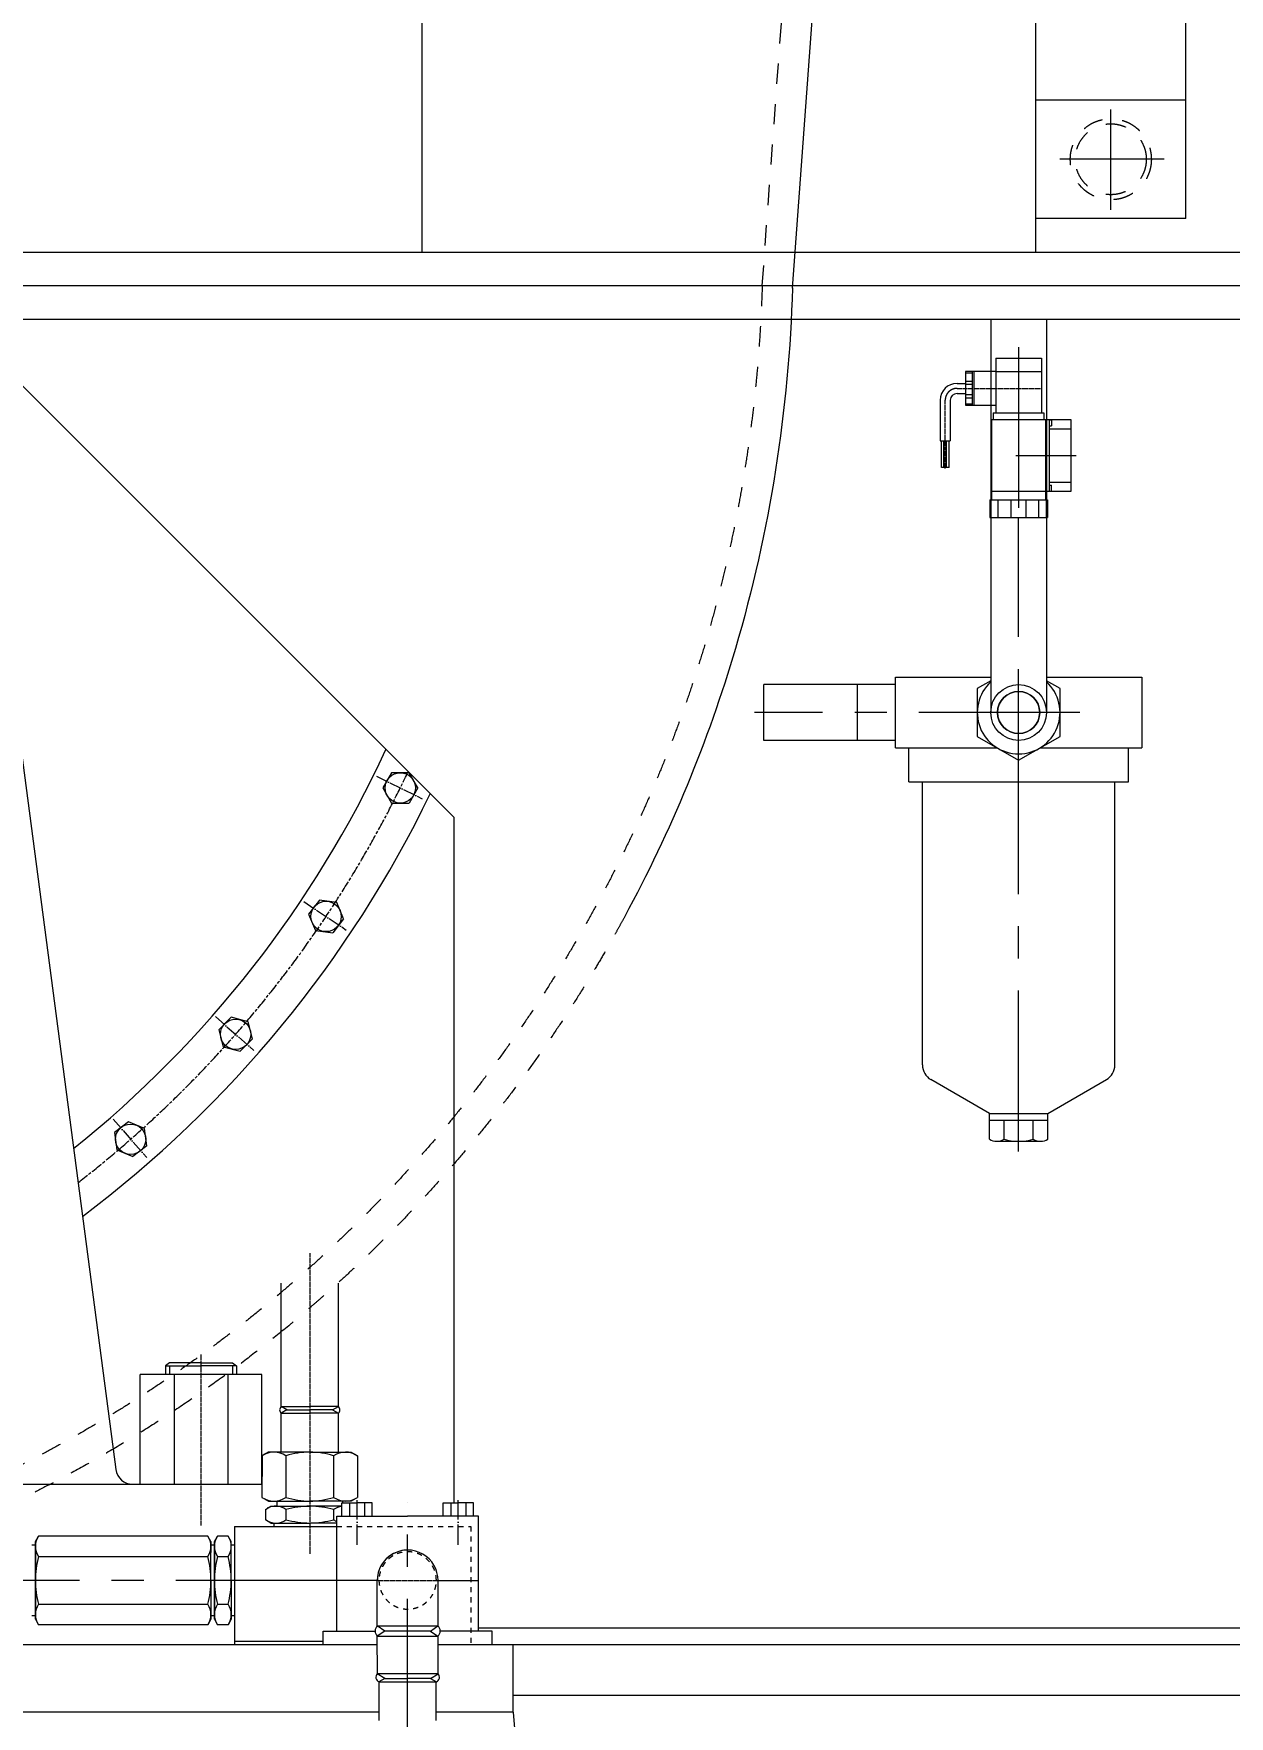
# Model space of a CAD drawing. Header units: millimetres. Extents: x 2 to 805233, y 2 to 613512.
# Drawn here: x 172656 to 190645, y 108925 to 134247 of the extents above; entities that cross this region are included whole.
import ezdxf

# ---------------------------------------------------------------- set-up
doc = ezdxf.new("R2010")
doc.units = ezdxf.units.MM
doc.header["$LTSCALE"] = 25.4
for name, pattern in [('ACAD_ISO04W100', [30, 24, -3, 0, -3]), ('CENTER', [50.8, 31.75, -6.35, 6.35, -6.35]), ('CHAIN', [0.7087, 0.4724, -0.0591, 0.1181, -0.0591]), ('EB_DASH', [6, 3, -3])]:
    doc.linetypes.add(name, pattern=pattern)
doc.layers.get('Defpoints').update_dxf_attribs({"lineweight": 5})
doc.layers.add('CAXA1', color=5, linetype='CENTER', lineweight=5)
doc.styles.add('Roman', font='arial.ttf')
doc.styles.get("Standard").update_dxf_attribs({"font": 'arial.ttf'})
doc.dimstyles.new('ISO-25', dxfattribs={"dimscale": 30, "dimtxt": 38.1, "dimasz": 38.1, "dimexe": 50.8, "dimexo": 50.8, "dimgap": 15.875, "dimtad": 1, "dimtih": 1, "dimtoh": 1, "dimdec": 1, "dimlfac": 0.03937, "dimdsep": 46, "dimtxsty": 'Standard', "dimcen": 63.5, "dimclrd": 7, "dimclre": 7, "dimclrt": 7, "dimadec": 0, "dimazin": 0, "dimtfac": 1, "dimtdec": 1, "dimtmove": 0, "dimatfit": 3, "dimfxl": 25.4, "dimlwd": 5, "dimlwe": 5, "dimarcsym": 0})

# ---------------------------------------------------------------- blocks, each defined once
blk = doc.blocks.new('*D3')
at = {"color": 7, "linetype": 'Continuous', "lineweight": 5, "transparency": 16777216}
for p, q in [((194920, 222536), (210518, 222536)), ((208994, 221393), (208994, 150972)), ((208994, 98448), (208994, 145737)), ((182664, 97305), (210518, 97305))]:
    blk.add_line(p, q, dxfattribs=at)
at = {"color": 7, "transparency": 16777216}
for points in [[(208803, 221393), (209184, 221393), (208994, 222536)], [(208803, 98448), (209184, 98448), (208994, 97305)]]:
    blk.add_solid(points, dxfattribs=at)
at = {"layer": 'Defpoints', "color": 0, "transparency": 16777216}
for p in [(193396, 222536), (208994, 222536), (181140, 97305)]:
    blk.add_point(p, dxfattribs=at)
at = {"color": 7, "lineweight": 5, "transparency": 16777216, "insert": (208994, 148354), "char_height": 4191, "attachment_point": 5, "style": 'Roman'}
blk.add_mtext('4930', dxfattribs=at)

msp = doc.modelspace()

# ---------------------------------------------------------------- linework, layer by layer
at = {"color": 7, "lineweight": 5}
for p, q in [((178500.81, 130959.99), (178500.81, 160423.99)), ((187734.27, 130959.99), (187734.27, 160423.99)), ((189989.57, 131466.28), (189989.57, 160171.7)), ((184072.83, 130418.65), (185319.62, 147469.99)), ((189989.57, 133247.7), (187734.27, 133247.7)), ((189989.57, 131466.28), (187734.27, 131466.28)), ((171742.32, 130959.99), (191808.32, 130959.99)), ((191808.32, 130451.99), (171742.32, 130451.99)), ((191808.32, 129943.99), (171742.32, 129943.99)), ((187056.03, 129943.99), (187056.03, 124031.47)), ((187894.23, 129943.99), (187894.23, 124031.47)), ((171742.32, 129689.99), (178981.34, 122450.97)), ((187132.23, 129162.61), (186674.68, 129162.61)), ((186675.03, 129162.61), (186675.03, 129035.83)), ((186675.03, 129162.61), (186675.03, 128654.61)), ((186776.63, 129162.61), (186776.63, 128654.61)), ((186802.03, 129162.61), (186802.03, 128654.61)), ((187132.23, 129365.81), (187132.23, 128743.51)), ((187132.23, 129365.81), (187818.03, 129365.81)), ((187132.23, 129162.61), (187818.03, 129162.61)), ((187132.23, 129162.61), (187132.23, 128540.31)), ((187818.03, 129365.81), (187818.03, 128743.51)), ((187818.03, 129162.61), (187818.03, 128540.31)), ((186548.03, 128984.81), (186675.03, 128984.81)), ((186675.03, 129141.92), (186776.63, 129141.92)), ((186675.03, 129019.13), (186776.63, 129019.13)), ((186675.03, 128971.17), (186776.63, 128971.17)), ((186294.03, 128730.81), (186294.03, 128482)), ((186294.03, 128659.8), (186294.03, 128121.48)), ((186446.43, 128730.81), (186446.43, 128482)), ((186446.43, 128659.8), (186446.43, 128121.48)), ((186548.03, 128832.41), (186675.03, 128832.41)), ((186675.03, 128815.93), (186776.63, 128815.93)), ((186675.03, 128767.97), (186776.63, 128767.97)), ((186675.03, 128675.29), (186776.63, 128675.29)), ((186675.03, 128654.61), (187132.23, 128654.61)), ((187068.73, 128438.71), (188262.53, 128438.71)), ((187068.73, 128438.71), (187068.73, 127232.21)), ((187094.13, 128540.31), (187856.13, 128540.31)), ((187094.13, 128540.31), (187094.13, 128438.71)), ((187856.13, 128540.31), (187856.13, 128438.71)), ((187881.53, 128438.71), (187881.53, 127562.41)), ((187881.53, 128438.71), (187881.53, 127359.21)), ((187932.33, 128438.71), (187932.33, 127359.21)), ((187932.33, 128433.76), (187970.43, 128433.76)), ((187970.43, 128433.76), (187970.43, 128344.86)), ((188262.53, 128438.71), (188262.53, 127359.21)), ((187932.33, 128344.86), (187970.43, 128344.86)), ((187932.33, 128299.01), (188262.53, 128299.01)), ((186294.03, 128121.48), (186446.43, 128121.48)), ((186313.08, 127719.06), (186313.08, 128121.48)), ((186351.18, 127719.06), (186351.18, 128121.48)), ((186389.28, 127719.06), (186389.28, 128121.48)), ((186427.38, 127719.06), (186427.38, 128121.48)), ((186351.18, 127719.06), (186313.08, 127719.06)), ((186427.38, 127719.06), (186351.18, 127719.06)), ((187881.53, 127562.41), (187881.53, 127435.41)), ((187932.33, 127498.91), (188262.53, 127498.91)), ((187932.33, 127453.05), (187970.43, 127453.05)), ((187970.43, 127364.15), (187970.43, 127453.05)), ((187043.33, 127232.21), (187906.93, 127232.21)), ((187043.33, 127232.21), (187043.33, 126965.51)), ((187057.7, 126965.51), (187057.7, 127232.21)), ((188262.53, 127359.21), (187068.73, 127359.21)), ((187169.25, 126965.51), (187169.25, 127232.21)), ((187363.38, 126965.51), (187363.38, 127232.21)), ((187586.24, 126965.51), (187586.24, 127232.21)), ((187779.5, 126965.51), (187779.5, 127232.21)), ((187881.53, 127359.21), (187881.53, 127232.21)), ((187892.22, 126965.51), (187892.22, 127232.21)), ((187906.93, 127232.21), (187906.93, 126965.51)), ((187932.33, 127364.15), (187970.43, 127364.15)), ((187043.33, 126965.51), (187906.93, 126965.51)), ((172220.31, 125335.31), (173891.83, 112638.84)), ((185621.07, 124450.63), (183639.74, 124450.63)), ((183639.74, 123612.43), (183639.74, 124450.63)), ((185049.33, 123612.37), (185049.33, 124450.57)), ((185620.71, 124564.73), (187056.03, 124564.73)), ((185620.74, 124564.63), (187056.03, 124564.63)), ((185621.07, 123497.91), (185621.07, 124564.71)), ((187056.03, 124508.33), (186852.62, 124390.88)), ((186852.62, 124390.88), (186852.62, 123672.06)), ((187894.23, 124564.73), (189329.11, 124564.73)), ((187894.23, 124564.63), (189125.88, 124564.63)), ((188097.65, 124390.88), (187894.23, 124508.33)), ((188097.65, 123672.06), (188097.65, 124390.88)), ((189329.11, 124564.73), (189329.27, 123497.83)), ((185621.07, 123612.43), (183639.74, 123612.43)), ((186852.62, 123672.06), (187475.13, 123312.65)), ((187475.13, 123312.65), (188097.65, 123672.06)), ((185620.48, 123497.93), (187154.42, 123497.93)), ((185620.97, 123497.83), (187154.58, 123497.83)), ((185824.17, 122989.83), (185824.17, 123497.83)), ((187795.69, 123497.83), (189329.27, 123497.83)), ((187795.85, 123497.93), (189125.88, 123497.93)), ((189126.1, 122989.91), (189126.1, 123497.93)), ((178040.29, 123125.64), (177908.31, 122897.04)), ((178304.26, 123125.64), (178040.29, 123125.64)), ((178436.24, 122897.04), (178304.26, 123125.64)), ((177908.31, 122897.04), (178040.29, 122668.44)), ((178436.24, 122897.04), (178304.26, 122668.44)), ((185824.17, 122989.83), (189126.17, 122989.83)), ((186027.33, 118727.14), (186027.33, 122989.83)), ((188922.97, 118727.14), (188922.97, 122989.83)), ((178040.29, 122668.44), (178304.26, 122668.44)), ((178981.34, 112138.59), (178981.34, 122450.97)), ((176954.08, 121205.89), (176793.38, 120996.47)), ((177215.78, 121171.43), (176954.08, 121205.89)), ((177316.8, 120927.56), (177215.78, 121171.43)), ((176793.38, 120996.47), (176894.4, 120752.6)), ((177316.8, 120927.56), (177156.11, 120718.15)), ((176894.4, 120752.6), (177156.11, 120718.15)), ((175626.58, 119444.34), (175439.92, 119257.69)), ((175881.55, 119376.03), (175626.58, 119444.34)), ((175949.86, 119121.06), (175881.55, 119376.03)), ((175439.92, 119257.69), (175508.24, 119002.72)), ((175949.86, 119121.06), (175763.21, 118934.4)), ((175508.24, 119002.72), (175763.21, 118934.4)), ((187035.23, 117998.61), (186154.37, 118507.17)), ((187915.11, 117998.61), (188795.97, 118507.17)), ((174080.5, 117871.14), (173871.09, 117710.45)), ((174324.38, 117770.13), (174080.5, 117871.14)), ((174358.83, 117508.42), (174324.38, 117770.13)), ((187035.23, 117611.95), (187035.23, 117998.61)), ((187035.23, 117998.61), (187915.11, 117998.61)), ((187035.23, 117897.01), (187915.11, 117897.01)), ((187255.13, 117611.95), (187255.13, 117897.01)), ((187695.14, 117611.95), (187695.14, 117897.01)), ((187915.11, 117611.95), (187915.11, 117998.61)), ((173871.09, 117710.45), (173905.54, 117448.75)), ((174358.83, 117508.42), (174149.41, 117347.73)), ((187145.22, 117579.51), (187805.13, 117579.51)), ((173905.54, 117448.75), (174149.41, 117347.73)), ((176378.61, 113585.71), (176378.61, 115443.06)), ((177240.66, 113585.7), (177240.7, 115443.05)), ((174697.38, 114246.79), (174638.96, 114200.05)), ((175172.36, 114246.79), (174697.38, 114246.79)), ((175172.36, 114246.79), (175647.34, 114246.79)), ((175647.34, 114246.79), (175705.76, 114200.05)), ((176086.76, 114068.99), (174257.96, 114068.99)), ((174257.96, 112417.99), (174257.96, 114068.99)), ((174638.96, 114200.05), (174638.96, 114068.99)), ((174638.96, 114200.05), (175172.36, 114200.05)), ((174697.38, 114200.05), (174697.38, 114068.99)), ((174769.06, 114068.99), (174769.06, 112417.99)), ((175705.76, 114200.05), (175172.36, 114200.05)), ((175575.65, 114068.99), (175575.65, 112417.99)), ((175647.34, 114200.05), (175647.34, 114068.99)), ((175705.76, 114200.05), (175705.76, 114068.99)), ((176086.76, 112417.99), (176086.76, 114068.99)), ((176465.26, 113535.58), (176378.61, 113585.71)), ((176378.61, 113585.71), (176809.64, 113585.71)), ((176465.26, 113535.59), (176378.61, 113485.47)), ((176378.9, 112901.42), (176378.61, 113485.51)), ((176378.61, 113485.47), (176378.61, 113485.51)), ((176378.61, 113485.47), (176809.63, 113485.47)), ((176465.26, 113535.59), (176809.64, 113535.59)), ((176465.26, 113535.58), (176809.64, 113535.59)), ((177154.02, 113535.59), (176809.63, 113535.59)), ((177154.02, 113535.58), (176809.63, 113535.59)), ((177240.66, 113585.7), (176809.64, 113585.71)), ((177240.66, 113485.46), (176809.65, 113485.47)), ((177154.02, 113535.58), (177240.66, 113585.7)), ((177154.02, 113535.59), (177240.66, 113485.46)), ((177240.37, 112901.41), (177240.66, 113485.5)), ((177240.66, 113485.46), (177240.66, 113485.5)), ((176091.77, 112846.08), (176091.21, 112220.68)), ((176091.77, 112846.08), (176091.21, 112220.68)), ((176188.13, 112901.59), (176091.77, 112846.08)), ((176188.13, 112901.59), (176091.77, 112846.08)), ((176810.64, 112901.03), (176188.13, 112901.59)), ((176810.64, 112901.03), (176188.13, 112901.59)), ((176451.18, 112845.76), (176450.62, 112220.36)), ((176451.18, 112845.76), (176450.62, 112220.36)), ((176808.62, 112901.03), (177431.14, 112901.58)), ((176808.62, 112901.03), (177431.14, 112901.58)), ((177168.08, 112845.75), (177168.63, 112220.35)), ((177168.08, 112845.75), (177168.63, 112220.35)), ((177431.14, 112901.58), (177527.49, 112846.06)), ((177431.14, 112901.58), (177527.49, 112846.06)), ((177527.49, 112846.06), (177528.04, 112220.67)), ((177527.49, 112846.06), (177528.04, 112220.67)), ((164825.63, 112417.99), (176091.27, 112417.99)), ((174143.66, 112417.99), (176091.27, 112417.99)), ((176118.65, 112203.84), (176187.46, 112164.99)), ((177500.6, 112203.83), (177431.78, 112164.98)), ((176141.83, 112039.47), (176225.69, 112087.79)), ((176141.83, 112039.47), (176141.83, 111882.11)), ((176187.46, 112164.99), (176809.98, 112164.43)), ((176187.46, 112164.99), (176809.98, 112164.43)), ((176225.69, 112087.79), (176809.59, 112087.79)), ((176314.68, 112164.88), (176314.59, 112087.79)), ((176314.68, 112164.88), (176314.59, 112087.79)), ((176450.44, 112037.18), (176450.44, 111884.4)), ((177431.78, 112164.98), (176809.27, 112164.43)), ((177431.78, 112164.98), (176809.27, 112164.43)), ((177292.24, 112087.78), (176809.65, 112087.79)), ((177168.81, 112037.17), (177168.81, 111884.39)), ((177216.04, 111935.39), (178282.84, 111935.39)), ((177216.04, 110208.19), (177216.04, 111935.39)), ((177292.24, 111935.39), (177292.24, 112138.59)), ((177292.24, 112138.59), (177520.84, 112138.59)), ((177304.57, 112164.87), (177304.6, 112138.59)), ((177304.57, 112164.87), (177304.6, 112138.59)), ((177406.54, 112138.59), (177406.54, 111935.39)), ((177749.44, 112138.59), (177520.84, 112138.59)), ((177635.14, 112138.59), (177635.14, 111935.39)), ((177749.44, 111935.39), (177749.44, 112138.59)), ((179349.64, 111935.39), (178282.84, 111935.39)), ((178816.24, 111935.39), (178816.24, 112138.59)), ((178816.24, 112138.59), (179044.84, 112138.59)), ((178930.54, 112138.59), (178930.54, 111935.39)), ((179273.44, 112138.59), (179044.84, 112138.59)), ((179159.14, 112138.59), (179159.14, 111935.39)), ((179273.44, 111935.39), (179273.44, 112138.59)), ((179349.64, 110208.19), (179349.64, 111935.39)), ((175679.34, 111782.99), (175679.34, 110004.99)), ((175679.34, 111782.99), (177216.04, 111782.99)), ((176225.69, 111833.79), (176141.83, 111882.11)), ((176225.69, 111833.79), (176809.59, 111833.79)), ((176276.22, 111782.99), (176276.22, 111833.79)), ((177216.04, 111833.78), (176809.65, 111833.79)), ((172681.43, 111503.41), (172629.92, 111503.41)), ((172681.43, 111554.31), (172729.82, 111638.13)), ((172681.43, 110970.01), (172681.43, 111554.31)), ((172681.43, 111554.31), (172681.43, 110970.11)), ((172681.43, 111465.41), (172681.43, 111554.31)), ((172681.43, 110970.01), (172681.43, 111503.41)), ((175275.35, 111638.13), (172729.82, 111638.13)), ((175323.74, 111554.31), (175275.35, 111638.13)), ((175323.74, 110970.11), (175323.74, 111554.31)), ((175323.74, 111554.31), (175323.74, 111389.21)), ((175323.74, 110970.01), (175323.74, 111554.31)), ((175375.25, 111503.41), (175323.74, 111503.41)), ((175374.54, 111554.31), (175422.94, 111638.13)), ((175374.54, 110970.01), (175374.54, 111554.31)), ((175374.54, 111465.41), (175374.54, 111554.31)), ((175374.54, 111554.31), (175374.54, 110970.11)), ((175374.54, 110970.01), (175374.54, 111554.31)), ((175580.15, 111638.13), (175422.94, 111638.13)), ((175628.54, 111554.31), (175580.15, 111638.13)), ((175628.54, 110970.01), (175628.54, 111554.31)), ((175679.34, 111503.41), (175628.54, 111503.41)), ((172729.82, 111329.52), (175275.35, 111329.52)), ((175422.94, 111329.52), (175580.15, 111329.52)), ((172681.43, 110970.36), (172681.43, 110386.07)), ((172681.43, 110970.36), (172681.43, 110436.96)), ((172681.43, 110386.07), (172681.43, 110970.27)), ((175323.74, 110970.36), (175323.74, 110386.07)), ((175323.74, 110970.27), (175323.74, 110386.07)), ((175374.54, 110970.36), (175374.54, 110386.07)), ((175374.54, 110970.36), (175374.54, 110386.07)), ((175374.54, 110386.07), (175374.54, 110970.27)), ((175628.54, 110970.36), (175628.54, 110386.07)), ((177216.04, 110970.19), (177216.04, 110995.59)), ((177851.04, 110970.19), (177216.04, 110970.19)), ((177826.13, 110287.4), (177825.64, 110970.85)), ((178714.64, 110970.19), (179349.64, 110970.19)), ((178740.98, 110285.98), (178740.44, 110970.21)), ((172681.43, 110436.96), (172629.92, 110436.96)), ((172681.43, 110474.97), (172681.43, 110386.07)), ((172729.82, 110610.86), (175275.35, 110610.86)), ((175323.74, 110386.07), (175323.74, 110551.17)), ((175375.25, 110436.96), (175323.74, 110436.96)), ((175374.54, 110474.97), (175374.54, 110386.07)), ((175422.94, 110610.86), (175580.15, 110610.86)), ((175679.34, 110436.96), (175628.54, 110436.96)), ((172681.43, 110386.07), (172729.82, 110302.25)), ((175275.35, 110302.25), (172729.82, 110302.25)), ((175323.74, 110386.07), (175275.35, 110302.25)), ((175374.54, 110386.07), (175422.94, 110302.25)), ((175580.15, 110302.25), (175422.94, 110302.25)), ((175628.54, 110386.07), (175580.15, 110302.25)), ((177012.84, 110004.99), (177012.84, 110208.19)), ((177012.84, 110208.19), (177793.91, 110208.19)), ((177012.84, 110208.19), (177216.04, 110208.19)), ((177938.46, 110209.34), (177826.49, 110287.75)), ((177826.49, 110287.75), (178739.24, 110287.75)), ((177938.46, 110209.34), (177826.49, 110130.94)), ((178627.27, 110209.34), (177938.46, 110209.34)), ((178627.26, 110209.35), (178739.24, 110287.76)), ((178627.26, 110209.35), (178739.24, 110130.95)), ((179552.84, 110208.19), (178771.81, 110208.19)), ((179349.64, 110258.99), (191808.32, 110258.99)), ((179552.84, 110208.19), (179349.64, 110208.19)), ((179552.84, 110004.99), (179552.84, 110208.19)), ((148120.34, 110004.99), (177826.33, 110004.99)), ((175679.34, 110055.79), (177012.84, 110055.79)), ((177826.65, 109562.33), (177826.24, 110131.18)), ((177826.49, 110130.94), (178739.24, 110130.94)), ((178741.55, 109562.7), (178741.1, 110132.85)), ((178741.2, 110004.99), (179870.34, 110004.99)), ((179870.34, 110004.99), (191808.32, 110004.99)), ((179870.34, 108988.99), (179870.34, 110004.99)), ((177938.48, 109496.99), (177824.44, 109562.97)), ((178741.29, 109562.97), (177826.4, 109562.33)), ((177938.48, 109496.99), (177849.75, 109445.65)), ((177852.15, 108862.82), (177851.86, 109446.91)), ((177851.86, 109446.91), (178713.82, 109446.91)), ((177938.48, 109496.99), (178282.87, 109496.99)), ((178627.25, 109496.99), (178282.86, 109496.99)), ((178627.25, 109496.99), (178741.29, 109562.97)), ((178627.25, 109496.99), (178715.98, 109445.66)), ((178713.6, 108862.83), (178713.87, 109446.91)), ((179870.34, 109242.99), (191808.32, 109242.99)), ((177852.09, 108987.1), (162852.34, 108988.99)), ((179870.34, 108988.99), (178716.34, 108988.99)), ((179870.34, 108988.99), (179982.8, 107602.02))]:
    msp.add_line(p, q, dxfattribs=at)
at = {"color": 7, "linetype": 'EB_DASH', "lineweight": 5, "ltscale": 4}
msp.add_line((183616.84, 130451.99), (184950.34, 148689.19), dxfattribs=at)
at = {"color": 7, "linetype": 'CHAIN', "lineweight": 5, "ltscale": 5}
for p, q in [((186548.03, 128908.61), (187818.03, 128908.61)), ((186370.23, 127701.91), (186370.23, 128730.81)), ((176809.64, 115893.53), (176809.64, 111370.54)), ((175172.36, 114370.51), (175172.36, 111795.33)), ((177851.04, 110970.19), (178714.64, 110970.19))]:
    msp.add_line(p, q, dxfattribs=at)
at = {"color": 7, "linetype": 'ACAD_ISO04W100', "lineweight": 5, "ltscale": 0.3}
for p, q in [((177811.92, 123074.74), (178501.24, 122734.81)), ((176721.02, 121185.24), (177360.06, 120758.24)), ((175392.81, 119454.29), (175970.66, 118947.53)), ((173850.04, 117911.52), (174356.8, 117333.67))]:
    msp.add_line(p, q, dxfattribs=at)
at = {"color": 7, "linetype": 'ACAD_ISO04W100', "lineweight": 5, "ltscale": 0.5}
for p, q in [((177520.84, 111504.81), (177520.84, 112178.5)), ((179044.84, 111504.81), (179044.84, 112178.5))]:
    msp.add_line(p, q, dxfattribs=at)
at = {"color": 7, "linetype": 'EB_DASH', "lineweight": 5}
for p, q in [((177216.04, 111782.99), (179235.34, 111782.99)), ((179235.34, 111782.99), (179235.34, 110004.99))]:
    msp.add_line(p, q, dxfattribs=at)
at = {"color": 7, "linetype": 'EB_DASH', "lineweight": 5, "ltscale": 4}
for radius in [609.6, 533.4]:
    msp.add_circle((188861.92, 132356.99), radius, dxfattribs=at)
at = {"color": 7, "lineweight": 5}
for centre, radius in [((187475.03, 124031.49), 419.1), ((187474.9, 124031.47), 317.5), ((187474.9, 124031.47), 317.5), ((178172.27, 122897.04), 228.6), ((177055.09, 120962.02), 228.6), ((175694.89, 119189.37), 228.6), ((174114.96, 117609.44), 228.6)]:
    msp.add_circle(centre, radius, dxfattribs=at)
for centre, radius, start, end in [((186548.03, 128730.81), 254, 90, 180), ((186548.03, 128730.81), 101.6, 90, 180), ((187475.13, 124031.47), 622.52, 132.31726, 47.68274), ((187474.9, 124031.47), 317.5, 90, 270), ((187475.13, 124031.47), 317.5, 270, 90), ((162852.34, 130451.99), 16637, 308.706214, 335.20963), ((162852.34, 130451.99), 17526, 306.961482, 334.143353), ((186281.33, 118727.14), 254, 180, 240), ((188668.97, 118727.14), 254, 300, 0), ((187145.22, 117782.17), 202.67, 237.132768, 302.867232), ((187475.17, 118341.51), 762, 253.221345, 286.778655), ((187805.13, 117782.17), 202.67, 237.132768, 302.867232), ((176425.22, 113535.61), 68.42, 132.928967, 227.071835), ((177194.06, 113535.6), 68.42, 312.926946, 47.069814), ((176271.24, 112583.31), 318.21, 55.564318, 124.332813), ((176271.24, 112583.31), 318.21, 55.564318, 124.332813), ((176809.57, 111711.6), 1189.43, 89.948565, 107.536519), ((176809.57, 111711.6), 1189.43, 89.948565, 107.536519), ((176809.66, 111711.6), 1189.43, 72.462262, 90.050216), ((176809.66, 111711.6), 1189.43, 72.462262, 90.050216), ((177348.02, 112583.3), 318.21, 55.665969, 124.434464), ((177348.02, 112583.3), 318.21, 55.665969, 124.434464), ((174143.66, 112671.99), 254, 187.5, 270), ((176271.15, 112483.13), 318.21, 235.564318, 304.332813), ((176271.15, 112483.13), 318.21, 235.564318, 304.332813), ((176811.05, 113353.87), 1189.43, 252.360611, 269.948565), ((176811.05, 113353.87), 1189.43, 252.360611, 269.948565), ((176808.22, 113353.87), 1189.43, 270.050216, 287.63817), ((176808.22, 113353.87), 1189.43, 270.050216, 287.63817), ((177348.1, 112483.12), 318.21, 235.665969, 304.434464), ((177348.1, 112483.12), 318.21, 235.665969, 304.434464), ((176295.62, 111825.71), 262.08, 53.7922, 118.484257), ((176840.27, 110570.42), 1517.68, 91.158171, 104.883927), ((176778.94, 110570.42), 1517.68, 75.114855, 88.84061), ((177323.62, 111825.7), 262.08, 96.876074, 126.206581), ((176295.62, 112095.87), 262.08, 241.515743, 306.2078), ((176840.27, 113351.16), 1517.68, 255.116073, 268.841829), ((176779, 113351.16), 1517.68, 271.156952, 284.882708), ((177323.63, 112095.86), 262.08, 233.790982, 245.76414), ((172951.63, 111483.82), 270.2, 145.174817, 214.825183), ((175053.54, 111483.82), 270.2, 325.174817, 34.825183), ((175644.74, 111483.82), 270.2, 145.174817, 214.825183), ((175358.34, 111483.82), 270.2, 325.174817, 34.825183), ((178282.84, 110970.19), 457.2, 360, 180.090324), ((178282.84, 110970.19), 457.2, 90, 180.090324), ((174040.27, 110970.11), 1358.83, 164.662826, 180), ((173964.91, 110970.11), 1358.83, 0, 15.337174), ((176733.38, 110970.11), 1358.83, 164.662826, 180), ((174269.71, 110970.11), 1358.83, 0, 15.337174), ((174040.27, 110970.27), 1358.83, 180, 195.337174), ((173964.91, 110970.27), 1358.83, 344.662826, 0), ((176733.38, 110970.27), 1358.83, 180, 195.337174), ((174269.71, 110970.27), 1358.83, 344.662826, 0), ((172951.63, 110456.56), 270.2, 145.174817, 214.825183), ((175053.54, 110456.56), 270.2, 325.174817, 34.825183), ((175644.74, 110456.56), 270.2, 145.174817, 214.825183), ((175358.34, 110456.56), 270.2, 325.174817, 34.825183), ((177904.54, 110209.34), 110.63, 134.872008, 225.127992), ((178661.18, 110209.35), 110.63, 314.872832, 45.128816), ((177873.2, 109512.13), 68.62, 132.989729, 251.888648), ((178688.58, 109512.96), 72.66, 292.156463, 43.496339)]:
    msp.add_arc(centre, radius, start, end, dxfattribs=at)
at = {"color": 7, "linetype": 'ACAD_ISO04W100', "lineweight": 5}
msp.add_arc((186548.03, 128730.81), 177.8, 90, 180, dxfattribs=at)
at = {"color": 7, "linetype": 'CHAIN', "lineweight": 5, "ltscale": 15}
msp.add_arc((162852.34, 130451.99), 17081.5, 307.807265, 334.661732, dxfattribs=at)
at = {"color": 7, "linetype": 'EB_DASH', "lineweight": 5}
for start, end in [(360, 180.090324), (179.909676, 0)]:
    msp.add_arc((178282.84, 110970.19), 431.8, start, end, dxfattribs=at)
at = {"color": 7, "linetype": 'EB_DASH', "lineweight": 5, "ltscale": 4}
for points, knots in [([(183616.84, 130451.99), (183563.14, 128651.47), (183006.49, 125056.53), (180795.65, 120099.8), (177404.44, 115908.79), (173072.65, 112762.31), (168108.84, 110858.68), (162858.58, 110309.08), (157682.16, 111132.34), (152929.51, 113252.85), (149262.98, 116228.97), (147435.4, 118579.08), (146764.7, 119639.67)], [0, 0, 0, 0, 213.36273155, 425.26407187, 635.70350673, 844.6826123, 1052.20035331, 1258.256205, 1462.85174947, 1665.98699439, 1867.66091287, 2015.88668494, 2015.88668494, 2015.88668494, 2015.88668494]), ([(181547.89, 120959.26), (181345.14, 120587.36), (180256.37, 118705.86), (178613.51, 116673.16), (176942.58, 115180.47), (176492.98, 114803.52)], [392.02708135, 392.02708135, 392.02708135, 392.02708135, 433.56903863, 648.71893039, 698.0846263, 698.0846263, 698.0846263, 698.0846263]), ([(176492.98, 114803.52), (175464, 113952.92), (172857.39, 112190.29), (168228.53, 110411.99), (162858.58, 109846.64), (157562.47, 110685.65), (153708.49, 112402.38), (151715.86, 113764.13), (150980.86, 114322.99)], [704.72789215, 704.72789215, 704.72789215, 704.72789215, 862.40847288, 1074.63662444, 1285.40287163, 1494.70879018, 1702.55438725, 1779.44128085, 1779.44128085, 1779.44128085, 1779.44128085])]:
    msp.add_open_spline(points, degree=3, knots=knots, dxfattribs=at)
at = {"color": 7, "lineweight": 5}
msp.add_open_spline([(184073.2, 130423.74), (184017.24, 128592.82), (183507.49, 125303.15), (182241.84, 122241.7), (181547.89, 120959.26)], degree=3, knots=[0, 0, 0, 0, 216.95722753, 389.19659486, 389.19659486, 389.19659486, 389.19659486], dxfattribs=at)
at = {"layer": 'CAXA1', "linetype": 'CENTER', "lineweight": 5, "ltscale": 3}
for p, q in [((188861.92, 131595.86), (188861.92, 133107.64)), ((189665.51, 132356.99), (188092.39, 132356.99)), ((187475.13, 129531.31), (187475.13, 126889.31)), ((187430.98, 127898.96), (188338.73, 127898.96)), ((187475.13, 117426.92), (187475.13, 126965.51)), ((187475.13, 123536.17), (187475.13, 124526.77)), ((187475.13, 123637.77), (187475.13, 124425.17)), ((188395.25, 124031.53), (183498.76, 124031.53)), ((178282.93, 100530.93), (178282.85, 112143.83)), ((177216.04, 110970.19), (164369.25, 110970.19))]:
    msp.add_line(p, q, dxfattribs=at)

# ---------------------------------------------------------------- dimensions: what is measured, and where the dimension line sits
at = {"color": 7, "lineweight": 5}
dim = msp.add_linear_dim(base=(208993.62, 222535.86), p1=(181140.34, 97304.99), p2=(193395.84, 222535.86), angle=90, dimstyle='ISO-25', override={"dimscale": 30, "dimtxt": 139.7, "dimdec": 0, "dimpost": '\\X', "dimtxsty": 'Roman', "dimtmove": 1}, dxfattribs=at)
dim.commit()
dim.dimension.update_dxf_attribs({"geometry": '*D3', "text_midpoint": (208993.62, 148354.42), "dimtype": 160})

doc.saveas('drawing.dxf')
